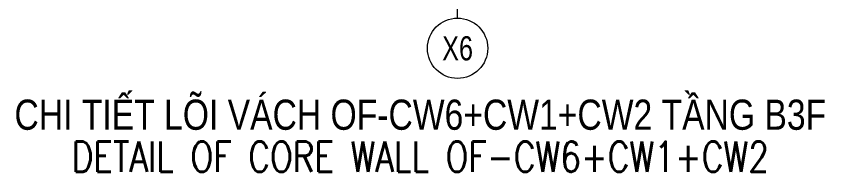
# Model space of a CAD drawing. Header units: millimetres. Extents: x 931337 to 1117500, y 19732 to 157199.
# Drawn here: x 996557 to 1003268, y 133366 to 134655 of the extents above; entities that cross this region are included whole.
import ezdxf
from ezdxf.enums import TextEntityAlignment as Align

# ---------------------------------------------------------------- set-up
doc = ezdxf.new("R2010")
doc.units = ezdxf.units.MM
doc.header["$MEASUREMENT"] = 0
doc.linetypes.add('OF_Grid_1$0$CENTER2', pattern=[1.125, 0.75, -0.125, 0.125, -0.125])
for name, color, linetype, lineweight in [('NDC_S_ANNO', 7, 'Continuous', 20), ('NDC_S_ENG TITLE', 3, 'Continuous', 20), ('NDC_S_TEXT SYMBOL', 7, 'Continuous', 20), ('NDC_S_VN TITLE', 6, 'Continuous', 35), ('OF_Grid_1$0$NDC_S_AXIS', 5, 'OF_Grid_1$0$CENTER2', 13), ('OF_Grid_1$0$NDC_S_SYMBOL', 1, 'Continuous', 15), ('OF_Grid_1$0$NDC_S_TEXT SYMBOL', 7, 'Continuous', 20)]:
    doc.layers.add(name, color=color, linetype=linetype, lineweight=lineweight)
doc.styles.add('NDC_ANNO', font='', dxfattribs={"width": 0.8})
doc.styles.add('NDC_EN TXT', font='romans.shx', dxfattribs={"width": 0.8})
doc.styles.add('NDC_VIE TXT', font='arial.ttf', dxfattribs={"width": 0.8})
doc.styles.add('OF_Grid_1$0$NDC_ANNO', font='', dxfattribs={"width": 0.8})
doc.styles.get('NDC_ANNO').set_extended_font_data('Dotum')
doc.styles.get('OF_Grid_1$0$NDC_ANNO').set_extended_font_data('Dotum')

# ---------------------------------------------------------------- blocks, each defined once
blk = doc.blocks.new('Drawing name_symbol')
at = {"layer": 'NDC_S_ENG TITLE', "style": 'NDC_EN TXT', "width": 0.8}
blk.add_attdef('SECTDET1', text='', height=5, dxfattribs=at).set_placement((0, 1.01), align=Align.CENTER)
at = {"layer": 'NDC_S_TEXT SYMBOL', "lineweight": 25, "style": 'NDC_ANNO', "width": 0.8}
blk.add_attdef('SSCALE', text='', height=2.5, dxfattribs=at).set_placement((0, -4), align=Align.CENTER)
at = {"layer": 'NDC_S_VN TITLE', "style": 'NDC_VIE TXT', "width": 0.8}
blk.add_attdef('SECTDET2', text='', height=5, dxfattribs=at).set_placement((0, 7.97), align=Align.CENTER)
blk = doc.blocks.new('*U87')
at = {"layer": 'OF_Grid_1$0$NDC_S_SYMBOL'}
blk.add_line((0, 5), (0, 9), dxfattribs=at)
blk.add_circle((0, 0), 5, dxfattribs=at)
at = {"layer": 'OF_Grid_1$0$NDC_S_TEXT SYMBOL', "color": 7, "style": 'OF_Grid_1$0$NDC_ANNO', "width": 0.8}
blk.add_attdef('GRID', text='', height=4, dxfattribs=at).set_placement((0, 0), align=Align.MIDDLE)

msp = doc.modelspace()

# ---------------------------------------------------------------- block references
at = {"layer": 'NDC_S_ANNO'}
ref = msp.add_blockref('Drawing name_symbol', (999910.976, 133315.477), dxfattribs=dict(at, xscale=50, yscale=50, zscale=50))
ref.add_attrib('SECTDET1', 'DETAIL OF CORE WALL OF-CW6+CW1+CW2', dxfattribs={"layer": 'NDC_S_ENG TITLE', "height": 250, "style": 'NDC_EN TXT', "width": 0.8}).set_placement((999910.976, 133366.04), align=Align.CENTER)
ref.add_attrib('SECTDET2', 'CHI TIẾT LÕI VÁCH OF-CW6+CW1+CW2 TẦNG B3F', dxfattribs={"layer": 'NDC_S_VN TITLE', "height": 250, "style": 'NDC_VIE TXT', "width": 0.8}).set_placement((999910.976, 133714.009), align=Align.CENTER)
at = {"layer": 'OF_Grid_1$0$NDC_S_AXIS', "xscale": 50, "yscale": 50, "zscale": 50}
msp.add_blockref('*U87', (1000220.185, 134389.085), dxfattribs=at).add_auto_attribs({'GRID': 'X6'})

doc.saveas('drawing.dxf')
